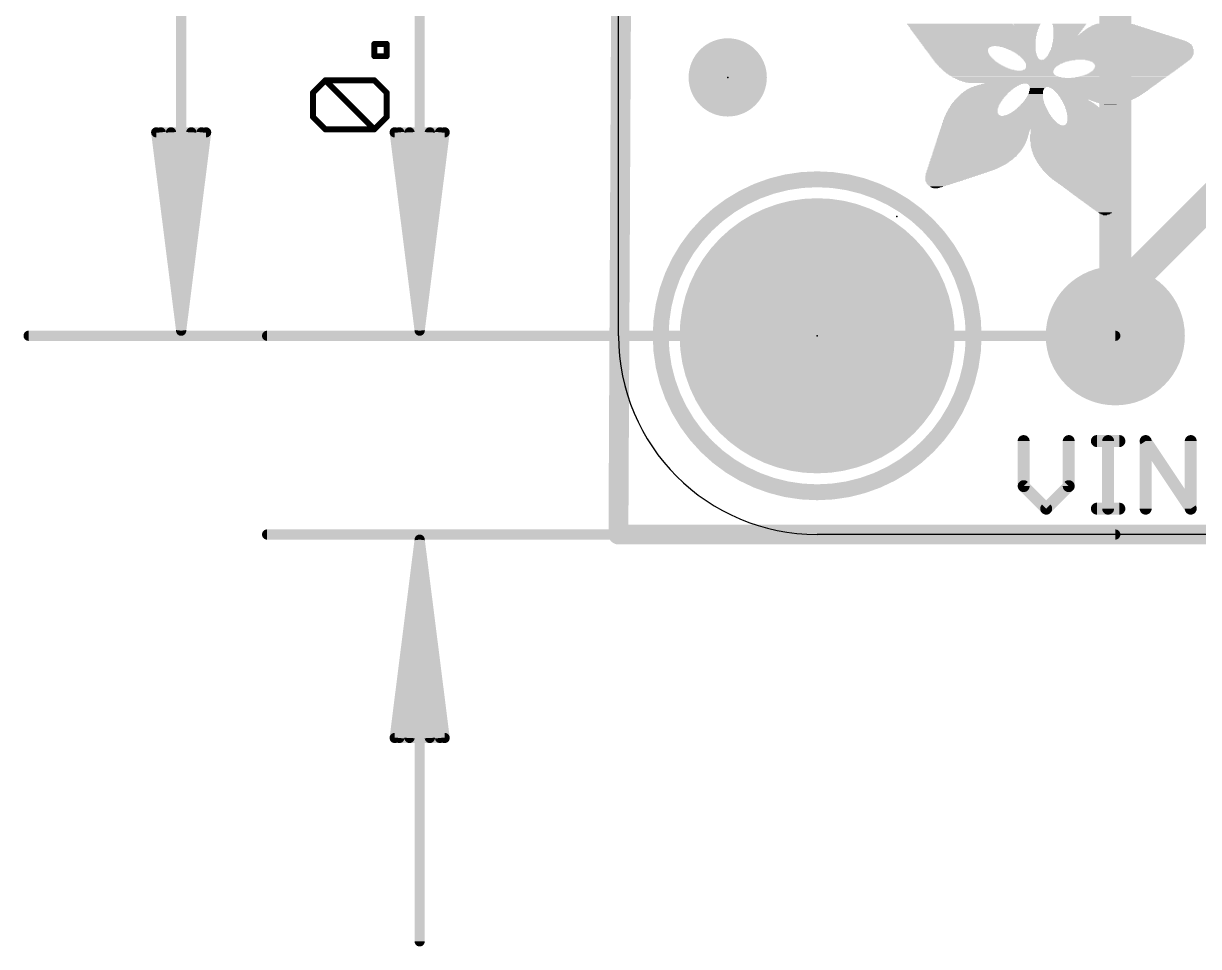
# Model space of a CAD drawing. Extents: x -11.3 to 33.8, y -5.3 to 37.8.
# Drawn here: x -7.6 to 7.41, y -5.27 to 6.53 of the extents above; entities that cross this region are included whole.
import ezdxf

# ---------------------------------------------------------------- set-up
doc = ezdxf.new("R2010")
doc.units = 0
for name, color, linetype in [('1', 12, 'CONTINUOUS'), ('16', 132, 'CONTINUOUS'), ('17', 110, 'CONTINUOUS'), ('20', 53, 'CONTINUOUS'), ('21', 40, 'CONTINUOUS'), ('23', 53, 'CONTINUOUS')]:
    doc.layers.add(name, color=color, linetype=linetype)

# ---------------------------------------------------------------- blocks, each defined once
blk = doc.blocks.new('PIE')
at = {"const_width": 0.5}
blk.add_lwpolyline([(0, -0.25, 1), (0, 0.25, 1), (0, -0.25)], format="xyb", dxfattribs=at)
blk = doc.blocks.new('ROUNDP')
at = {"const_width": 0.5}
blk.add_lwpolyline([(0, -0.25, 1), (0, 0.25, 1), (0, -0.25)], format="xyb", dxfattribs=at)
blk = doc.blocks.new('RECT')
blk.add_solid([(-0.5, -0.5), (0.5, -0.5), (-0.5, 0.5), (0.5, 0.5)])

msp = doc.modelspace()

# ---------------------------------------------------------------- linework, layer by layer
at = {"layer": '1', "const_width": 0.254}
for points in [[(0, 0), (0.127, 25.781)], [(25.4, 0), (0, 0)]]:
    msp.add_lwpolyline(points, dxfattribs=at)
at = {"layer": '1', "const_width": 0.127}
for points in [[(0, 0.0635, 1), (0, -0.0635)], [(-0.0635, 0.0003, 1), (0.0635, -0.0003)]]:
    msp.add_lwpolyline(points, format="xyb", dxfattribs=at)
at = {"layer": '16'}
for points, const_width in [([(0, 0), (0.127, 25.781)], 0.254), ([(6.35, 8.763), (6.35, 2.54)], 0.4064), ([(7.874, 4.572), (6.35, 3.048)], 0.4064), ([(6.35, 3.048), (6.35, 2.54)], 0.4064), ([(25.4, 0), (0, 0)], 0.254)]:
    msp.add_lwpolyline(points, dxfattribs=dict(at, const_width=const_width))
for points, const_width in [([(6.4516, 3.048, 1), (6.2484, 3.048)], 0.2032), ([(6.2782, 3.1198, 1), (6.4218, 2.9762)], 0.2032), ([(6.2484, 2.54, 1), (6.4516, 2.54)], 0.2032), ([(6.2484, 2.54, 1), (6.4516, 2.54)], 0.2032), ([(0, 0.0635, 1), (0, -0.0635)], 0.127), ([(-0.0635, 0.0003, 1), (0.0635, -0.0003)], 0.127)]:
    msp.add_lwpolyline(points, format="xyb", dxfattribs=dict(at, const_width=const_width))
at = {"layer": '20'}
for p, q in [((0, 2.54), (0, 22.86)), ((22.86, 0), (2.54, 0))]:
    msp.add_line(p, q, dxfattribs=at)
for points, const_width in [([(-5.588, 2.605), (-5.588, 22.795)], 0.13), ([(-2.54, 2.605), (-2.54, 7.9784)], 0.13), ([(-3.1189, 6.1136), (-3.1189, 6.2704)], 0.0762), ([(-3.1189, 6.2704), (-2.9621, 6.2704)], 0.0762), ([(-2.9621, 6.2704), (-2.9621, 6.1136)], 0.0762), ([(-2.9621, 6.1136), (-3.1189, 6.1136)], 0.0762), ([(-3.9027, 5.6484), (-3.7459, 5.8052)], 0.0762), ([(-3.7459, 5.8052), (-3.1189, 5.8052)], 0.0762), ([(-3.1189, 5.1781), (-3.7459, 5.8052)], 0.0762), ([(-3.1189, 5.8052), (-2.9621, 5.6484)], 0.0762), ([(-3.9027, 5.3349), (-3.9027, 5.6484)], 0.0762), ([(-2.9621, 5.6484), (-2.9621, 5.3349)], 0.0762), ([(-3.7459, 5.1781), (-3.9027, 5.3349)], 0.0762), ([(-2.9621, 5.3349), (-3.1189, 5.1781)], 0.0762), ([(-5.588, 2.605), (-5.9072, 5.14)], 0.13), ([(-5.9072, 5.14), (-5.2688, 5.14)], 0.13), ([(-5.588, 2.605), (-5.848, 5.14)], 0.13), ([(-5.588, 2.605), (-5.718, 5.14)], 0.13), ([(-5.2688, 5.14), (-5.588, 2.605)], 0.13), ([(-5.458, 5.14), (-5.588, 2.605)], 0.13), ([(-5.328, 5.14), (-5.588, 2.605)], 0.13), ([(-3.1189, 5.1781), (-3.7459, 5.1781)], 0.0762), ([(-2.54, 2.605), (-2.8592, 5.14)], 0.13), ([(-2.8592, 5.14), (-2.2208, 5.14)], 0.13), ([(-2.54, 2.605), (-2.8, 5.14)], 0.13), ([(-2.54, 2.605), (-2.67, 5.14)], 0.13), ([(-2.2208, 5.14), (-2.54, 2.605)], 0.13), ([(-2.41, 5.14), (-2.54, 2.605)], 0.13), ([(-2.28, 5.14), (-2.54, 2.605)], 0.13), ([(6.35, 2.54), (-7.538, 2.54)], 0.13), ([(6.35, 2.54), (-4.49, 2.54)], 0.13), ([(6.35, 0), (-4.49, 0)], 0.13), ([(-2.54, -0.065), (-2.8592, -2.6)], 0.13), ([(-2.54, -0.065), (-2.8, -2.6)], 0.13), ([(-2.54, -0.065), (-2.67, -2.6)], 0.13), ([(-2.54, -0.065), (-2.54, -5.2)], 0.13), ([(-2.2208, -2.6), (-2.54, -0.065)], 0.13), ([(-2.41, -2.6), (-2.54, -0.065)], 0.13), ([(-2.28, -2.6), (-2.54, -0.065)], 0.13), ([(-2.8592, -2.6), (-2.2208, -2.6)], 0.13)]:
    msp.add_lwpolyline(points, dxfattribs=dict(at, const_width=const_width))
for points, const_width in [([(-3.0998, 6.2704, 1), (-3.1379, 6.2704)], 0.0381), ([(-3.1189, 6.2894, 1), (-3.1189, 6.2513)], 0.0381), ([(-2.943, 6.2704, 1), (-2.9811, 6.2704)], 0.0381), ([(-2.9621, 6.2513, 1), (-2.9621, 6.2894)], 0.0381), ([(-3.1189, 6.1327, 1), (-3.1189, 6.0946)], 0.0381), ([(-3.1379, 6.1136, 1), (-3.0998, 6.1136)], 0.0381), ([(-2.9811, 6.1136, 1), (-2.943, 6.1136)], 0.0381), ([(-2.9621, 6.0946, 1), (-2.9621, 6.1327)], 0.0381), ([(-3.7459, 5.8242, 1), (-3.7459, 5.7861)], 0.0381), ([(-3.7325, 5.8186, 1), (-3.7594, 5.7917)], 0.0381), ([(-3.7325, 5.7917, 1), (-3.7594, 5.8186)], 0.0381), ([(-3.1054, 5.8186, 1), (-3.1323, 5.7917)], 0.0381), ([(-3.1189, 5.7861, 1), (-3.1189, 5.8242)], 0.0381), ([(-3.8837, 5.6484, 1), (-3.9218, 5.6484)], 0.0381), ([(-3.9162, 5.6619, 1), (-3.8892, 5.6349)], 0.0381), ([(-2.943, 5.6484, 1), (-2.9811, 5.6484)], 0.0381), ([(-2.9756, 5.6349, 1), (-2.9486, 5.6619)], 0.0381), ([(-3.9218, 5.3349, 1), (-3.8837, 5.3349)], 0.0381), ([(-3.8892, 5.3483, 1), (-3.9162, 5.3214)], 0.0381), ([(-2.9811, 5.3349, 1), (-2.943, 5.3349)], 0.0381), ([(-2.9486, 5.3214, 1), (-2.9756, 5.3483)], 0.0381), ([(-5.875, 5.1441, 1), (-5.9395, 5.1359)], 0.065), ([(-5.9072, 5.1725, 1), (-5.9072, 5.1075)], 0.065), ([(-5.8157, 5.1433, 1), (-5.8803, 5.1367)], 0.065), ([(-5.6855, 5.1417, 1), (-5.7505, 5.1383)], 0.065), ([(-5.4255, 5.1383, 1), (-5.4905, 5.1417)], 0.065), ([(-5.2957, 5.1367, 1), (-5.3603, 5.1433)], 0.065), ([(-5.2365, 5.1359, 1), (-5.301, 5.1441)], 0.065), ([(-5.2688, 5.1075, 1), (-5.2688, 5.1725)], 0.065), ([(-3.7459, 5.1972, 1), (-3.7459, 5.1591)], 0.0381), ([(-3.7594, 5.1646, 1), (-3.7325, 5.1916)], 0.0381), ([(-3.1323, 5.1916, 1), (-3.1054, 5.1646)], 0.0381), ([(-3.1323, 5.1646, 1), (-3.1054, 5.1916)], 0.0381), ([(-3.1189, 5.1591, 1), (-3.1189, 5.1972)], 0.0381), ([(-2.827, 5.1441, 1), (-2.8915, 5.1359)], 0.065), ([(-2.8592, 5.1725, 1), (-2.8592, 5.1075)], 0.065), ([(-2.7677, 5.1433, 1), (-2.8323, 5.1367)], 0.065), ([(-2.6375, 5.1417, 1), (-2.7025, 5.1383)], 0.065), ([(-2.3775, 5.1383, 1), (-2.4425, 5.1417)], 0.065), ([(-2.2477, 5.1367, 1), (-2.3123, 5.1433)], 0.065), ([(-2.1885, 5.1359, 1), (-2.253, 5.1441)], 0.065), ([(-2.2208, 5.1075, 1), (-2.2208, 5.1725)], 0.065), ([(-7.538, 2.5725, 1), (-7.538, 2.5075)], 0.065), ([(-5.6202, 2.6091, 1), (-5.5558, 2.6009)], 0.065), ([(-5.6203, 2.6083, 1), (-5.5557, 2.6017)], 0.065), ([(-5.6205, 2.6033, 1), (-5.5555, 2.6067)], 0.065), ([(-5.6205, 2.6067, 1), (-5.5555, 2.6033)], 0.065), ([(-5.6205, 2.605, 1), (-5.5555, 2.605)], 0.065), ([(-5.6203, 2.6017, 1), (-5.5557, 2.6083)], 0.065), ([(-5.6202, 2.6009, 1), (-5.5558, 2.6091)], 0.065), ([(-4.49, 2.5725, 1), (-4.49, 2.5075)], 0.065), ([(-2.5722, 2.6091, 1), (-2.5078, 2.6009)], 0.065), ([(-2.5723, 2.6083, 1), (-2.5077, 2.6017)], 0.065), ([(-2.5725, 2.6033, 1), (-2.5075, 2.6067)], 0.065), ([(-2.5725, 2.6067, 1), (-2.5075, 2.6033)], 0.065), ([(-2.5725, 2.605, 1), (-2.5075, 2.605)], 0.065), ([(-2.5723, 2.6017, 1), (-2.5077, 2.6083)], 0.065), ([(-2.5722, 2.6009, 1), (-2.5078, 2.6091)], 0.065), ([(6.35, 2.5075, 1), (6.35, 2.5725)], 0.065), ([(6.35, 2.5075, 1), (6.35, 2.5725)], 0.065), ([(-4.49, 0.0325, 1), (-4.49, -0.0325)], 0.065), ([(-2.5075, -0.0667, 1), (-2.5725, -0.0633)], 0.065), ([(-2.5075, -0.0633, 1), (-2.5725, -0.0667)], 0.065), ([(6.35, -0.0325, 1), (6.35, 0.0325)], 0.065), ([(-2.5075, -0.065, 1), (-2.5725, -0.065)], 0.065), ([(-2.5078, -0.0609, 1), (-2.5722, -0.0691)], 0.065), ([(-2.5077, -0.0617, 1), (-2.5723, -0.0683)], 0.065), ([(-2.5077, -0.0683, 1), (-2.5723, -0.0617)], 0.065), ([(-2.5078, -0.0691, 1), (-2.5722, -0.0609)], 0.065), ([(-2.8592, -2.5675, 1), (-2.8592, -2.6325)], 0.065), ([(-2.2208, -2.6325, 1), (-2.2208, -2.5675)], 0.065), ([(-2.8915, -2.5959, 1), (-2.827, -2.6041)], 0.065), ([(-2.8323, -2.5967, 1), (-2.7677, -2.6033)], 0.065), ([(-2.7025, -2.5983, 1), (-2.6375, -2.6017)], 0.065), ([(-2.4425, -2.6017, 1), (-2.3775, -2.5983)], 0.065), ([(-2.3123, -2.6033, 1), (-2.2477, -2.5967)], 0.065), ([(-2.253, -2.6041, 1), (-2.1885, -2.5959)], 0.065), ([(-2.5725, -5.2, 1), (-2.5075, -5.2)], 0.065)]:
    msp.add_lwpolyline(points, format="xyb", dxfattribs=dict(at, const_width=const_width))
msp.add_arc((2.54, 2.54), 2.54, 180, 270, dxfattribs=at)
at = {"layer": '21'}
for points, const_width in [([(2.54, 0.54, 1), (2.54, 4.54, 1), (2.54, 0.54)], 0.2032), ([(5.2169, 1.1945, 1), (5.1407, 1.1945)], 0.0762), ([(5.7932, 1.1945, 1), (5.717, 1.1945)], 0.0762), ([(6.1144, 1.2326, 1), (6.1144, 1.1564)], 0.0762), ([(6.2965, 1.1945, 1), (6.2203, 1.1945)], 0.0762), ([(6.4025, 1.1564, 1), (6.4025, 1.2326)], 0.0762), ([(6.7697, 1.2157, 1), (6.7063, 1.1734)], 0.0762), ([(6.7761, 1.1945, 1), (6.6999, 1.1945)], 0.0762), ([(7.3524, 1.1945, 1), (7.2762, 1.1945)], 0.0762), ([(5.2058, 0.6453, 1), (5.1519, 0.5914)], 0.0762), ([(5.1407, 0.6183, 1), (5.2169, 0.6183)], 0.0762), ([(5.717, 0.6183, 1), (5.7932, 0.6183)], 0.0762), ([(5.782, 0.5914, 1), (5.7281, 0.6453)], 0.0762), ([(5.44, 0.3571, 1), (5.4939, 0.3033)], 0.0762), ([(5.44, 0.3033, 1), (5.4939, 0.3571)], 0.0762), ([(6.1144, 0.3683, 1), (6.1144, 0.2921)], 0.0762), ([(6.2203, 0.3302, 1), (6.2965, 0.3302)], 0.0762), ([(6.4025, 0.2921, 1), (6.4025, 0.3683)], 0.0762), ([(6.6999, 0.3302, 1), (6.7761, 0.3302)], 0.0762), ([(7.2762, 0.3302, 1), (7.3524, 0.3302)], 0.0762), ([(7.2826, 0.3091, 1), (7.346, 0.3513)], 0.0762)]:
    msp.add_lwpolyline(points, format="xyb", dxfattribs=dict(at, const_width=const_width))
at = {"layer": '21', "const_width": 0.1524}
for points in [[(5.1788, 1.1945), (5.1788, 0.6183)], [(5.7551, 0.6183), (5.7551, 1.1945)], [(6.1144, 1.1945), (6.4025, 1.1945)], [(6.2584, 0.3302), (6.2584, 1.1945)], [(6.738, 0.3302), (6.738, 1.1945)], [(6.738, 1.1945), (7.3143, 0.3302)], [(7.3143, 0.3302), (7.3143, 1.1945)], [(5.1788, 0.6183), (5.467, 0.3302)], [(5.467, 0.3302), (5.7551, 0.6183)], [(6.1144, 0.3302), (6.4025, 0.3302)]]:
    msp.add_lwpolyline(points, dxfattribs=at)
at = {"layer": '23'}
for p in [(1.397, 5.842), (3.556, 4.064), (2.54, 2.54)]:
    msp.add_point(p, dxfattribs=at)

# ---------------------------------------------------------------- block references
at = {"layer": '1'}
msp.add_blockref('PIE', (1.397, 5.842), dxfattribs=at)
at = {"layer": '17', "xscale": 3.516, "yscale": 3.516}
msp.add_blockref('ROUNDP', (2.54, 2.54), dxfattribs=at)
msp.add_blockref('ROUNDP', (2.54, 2.54), dxfattribs=at)
at = {"layer": '17', "xscale": 1.778, "yscale": 1.778, "rotation": 90}
msp.add_blockref('ROUNDP', (6.35, 2.54), dxfattribs=at)
msp.add_blockref('ROUNDP', (6.35, 2.54), dxfattribs=at)
at = {"layer": '21'}
for p, xscale, yscale in [((4.3624, 6.5278), 1.3525, 0.0064), ((4.3624, 6.5215), 1.3525, 0.0063), ((4.3688, 6.5151), 1.3526, 0.0064), ((4.3752, 6.5088), 1.3525, 0.0063), ((4.5434, 6.5024), 1.6764, 0.0064), ((4.5434, 6.4961), 1.6764, 0.0063), ((4.5434, 6.4897), 1.6637, 0.0064), ((4.5466, 6.4834), 1.6574, 0.0063), ((4.5466, 6.477), 1.6446, 0.0064), ((4.5466, 6.4707), 1.6446, 0.0063), ((4.5498, 6.4643), 1.6383, 0.0064), ((4.5498, 6.458), 1.6256, 0.0063), ((5.2197, 6.5278), 0.3492, 0.0064), ((5.2229, 6.5215), 0.3429, 0.0063), ((5.2197, 6.5151), 0.3366, 0.0064), ((5.2229, 6.5088), 0.3302, 0.0063), ((5.7626, 6.5278), 0.4318, 0.0064), ((5.7626, 6.5215), 0.4318, 0.0063), ((5.7595, 6.5151), 0.4255, 0.0064), ((5.7563, 6.4961), 0.4064, 0.0063), ((5.7531, 6.4897), 0.4, 0.0064), ((5.7531, 6.4834), 0.4, 0.0063), ((5.7595, 6.5088), 0.4127, 0.0063), ((5.7595, 6.5024), 0.4127, 0.0064), ((5.7531, 6.477), 0.3874, 0.0064), ((5.7499, 6.4707), 0.381, 0.0063), ((5.7468, 6.4643), 0.3747, 0.0064), ((5.7468, 6.458), 0.3747, 0.0063), ((6.3786, 6.458), 0.8001, 0.0063), ((6.3723, 6.4643), 0.7747, 0.0064), ((6.3659, 6.4707), 0.7366, 0.0063), ((6.3627, 6.477), 0.7176, 0.0064), ((6.3563, 6.4834), 0.6795, 0.0063), ((6.3532, 6.4897), 0.6477, 0.0064), ((6.35, 6.4961), 0.616, 0.0063), ((6.3437, 6.5024), 0.5905, 0.0064), ((6.3405, 6.5088), 0.5461, 0.0063), ((6.3405, 6.5151), 0.5207, 0.0064), ((6.3373, 6.5215), 0.4762, 0.0063), ((6.3342, 6.5278), 0.4445, 0.0064), ((4.5498, 6.4516), 1.6256, 0.0064), ((4.5498, 6.4453), 1.6129, 0.0063), ((4.553, 6.4389), 1.6065, 0.0064), ((4.5561, 6.4325), 1.6002, 0.0063), ((4.5561, 6.4262), 1.6002, 0.0064), ((4.5562, 6.4199), 1.5875, 0.0063), ((4.5593, 6.4135), 1.5812, 0.0064), ((4.5625, 6.4072), 1.5748, 0.0063), ((4.5593, 6.4008), 1.5684, 0.0064), ((4.5625, 6.3944), 1.5621, 0.0063), ((4.5657, 6.3881), 1.5557, 0.0064), ((4.5688, 6.3818), 1.5494, 0.0063), ((4.5688, 6.3754), 1.5494, 0.0064), ((4.5689, 6.3691), 1.5367, 0.0063), ((4.572, 6.3627), 1.5304, 0.0064), ((4.5752, 6.3563), 1.524, 0.0063), ((4.5752, 6.35), 1.524, 0.0064), ((4.5784, 6.3437), 1.5177, 0.0063), ((4.5816, 6.3373), 1.5113, 0.0064), ((4.5815, 6.331), 1.4986, 0.0063), ((4.5815, 6.3246), 1.4986, 0.0064), ((4.5847, 6.3182), 1.4922, 0.0063), ((4.5879, 6.3119), 1.4859, 0.0064), ((4.5879, 6.3056), 1.4859, 0.0063), ((6.3849, 6.3182), 1.6637, 0.0063), ((6.3944, 6.3119), 1.6827, 0.0064), ((6.3627, 6.331), 1.6192, 0.0063), ((6.3754, 6.3246), 1.6446, 0.0064), ((6.4008, 6.3056), 1.6954, 0.0063), ((5.7435, 6.4516), 0.3683, 0.0064), ((5.7404, 6.4453), 0.362, 0.0063), ((5.7372, 6.4389), 0.3556, 0.0064), ((5.7372, 6.4325), 0.3556, 0.0063), ((5.734, 6.4262), 0.3493, 0.0064), ((5.7277, 6.4135), 0.3366, 0.0064), ((5.7245, 6.4072), 0.3302, 0.0063), ((5.7245, 6.4008), 0.3302, 0.0064), ((5.715, 6.3818), 0.3112, 0.0063), ((6.2992, 6.3754), 1.4796, 0.0064), ((6.3182, 6.3627), 1.5177, 0.0064), ((6.3277, 6.3563), 1.5367, 0.0063), ((6.3373, 6.35), 1.5558, 0.0064), ((6.3468, 6.3437), 1.5748, 0.0063), ((6.3595, 6.3373), 1.6002, 0.0064), ((5.7309, 6.4199), 0.3429, 0.0063), ((5.7214, 6.3944), 0.3239, 0.0063), ((5.7182, 6.3881), 0.3175, 0.0064), ((6.3056, 6.3691), 1.4923, 0.0063), ((6.4484, 6.3818), 1.143, 0.0063), ((6.4421, 6.3881), 1.1049, 0.0064), ((6.4389, 6.3944), 1.0858, 0.0063), ((6.4294, 6.4008), 1.0541, 0.0064), ((6.423, 6.4072), 1.0287, 0.0063), ((6.4199, 6.4135), 0.9969, 0.0064), ((6.4135, 6.4199), 0.9716, 0.0063), ((6.404, 6.4262), 0.9398, 0.0064), ((6.4008, 6.4325), 0.9208, 0.0063), ((6.3944, 6.4389), 0.8827, 0.0064), ((6.3881, 6.4453), 0.8572, 0.0063), ((6.3818, 6.4516), 0.8319, 0.0064), ((4.5911, 6.2992), 1.4795, 0.0064), ((4.5942, 6.2929), 1.4732, 0.0063), ((4.5974, 6.2865), 1.4668, 0.0064), ((4.5974, 6.2801), 1.4668, 0.0063), ((4.6006, 6.2738), 1.4605, 0.0064), ((4.6037, 6.2675), 1.4541, 0.0063), ((4.6069, 6.2611), 1.4478, 0.0064), ((4.6069, 6.2548), 1.4478, 0.0063), ((4.6101, 6.2484), 1.4414, 0.0064), ((4.3466, 6.242), 0.9017, 0.0063), ((4.3339, 6.2357), 0.8636, 0.0064), ((4.3243, 6.2294), 0.8445, 0.0063), ((4.3243, 6.223), 0.8319, 0.0064), ((4.3243, 6.2167), 0.8191, 0.0063), ((4.3212, 6.2103), 0.8128, 0.0064), ((4.3243, 6.2039), 0.8065, 0.0063), ((4.3243, 6.1976), 0.7937, 0.0064), ((4.3275, 6.1913), 0.7874, 0.0063), ((4.3275, 6.1849), 0.7874, 0.0064), ((4.3307, 6.1786), 0.781, 0.0063), ((4.3338, 6.1722), 0.7747, 0.0064), ((4.3403, 6.1659), 0.7747, 0.0063), ((4.3403, 6.1595), 0.7747, 0.0064), ((5.08, 6.242), 0.5016, 0.0063), ((5.1022, 6.2357), 0.4572, 0.0064), ((5.1181, 6.2294), 0.4254, 0.0063), ((5.1276, 6.223), 0.4064, 0.0064), ((5.1372, 6.2167), 0.3873, 0.0063), ((5.1435, 6.2103), 0.3746, 0.0064), ((5.153, 6.2039), 0.3556, 0.0063), ((5.1593, 6.1976), 0.3429, 0.0064), ((5.1689, 6.1913), 0.3238, 0.0063), ((5.1721, 6.1849), 0.3175, 0.0064), ((5.1784, 6.1786), 0.3048, 0.0063), ((5.1879, 6.1722), 0.2985, 0.0064), ((5.1943, 6.1659), 0.2858, 0.0063), ((5.2007, 6.1595), 0.2731, 0.0064), ((6.4294, 6.1659), 1.8415, 0.0063), ((6.4294, 6.1595), 1.8415, 0.0064), ((6.4325, 6.1786), 1.8351, 0.0063), ((6.4325, 6.1722), 1.8351, 0.0064), ((6.4357, 6.1913), 1.8288, 0.0063), ((6.4357, 6.1849), 1.8288, 0.0064), ((6.4389, 6.2039), 1.8224, 0.0063), ((6.4389, 6.1976), 1.8224, 0.0064), ((6.4358, 6.2167), 1.8161, 0.0063), ((6.4358, 6.2103), 1.8161, 0.0064), ((6.4357, 6.2294), 1.8034, 0.0063), ((6.4389, 6.223), 1.8098, 0.0064), ((6.4325, 6.2611), 1.7843, 0.0064), ((6.4325, 6.2548), 1.7843, 0.0063), ((6.4389, 6.242), 1.797, 0.0063), ((6.4389, 6.2357), 1.797, 0.0064), ((6.4358, 6.2484), 1.7907, 0.0064), ((6.4325, 6.2675), 1.7717, 0.0063), ((6.4167, 6.2865), 1.7399, 0.0064), ((6.423, 6.2801), 1.7526, 0.0063), ((6.4262, 6.2738), 1.759, 0.0064), ((6.4167, 6.2929), 1.7272, 0.0063), ((6.4104, 6.2992), 1.7145, 0.0064), ((4.3434, 6.1532), 0.7684, 0.0063), ((4.3498, 6.1468), 0.7683, 0.0064), ((4.3529, 6.1405), 0.762, 0.0063), ((4.3561, 6.1341), 0.7684, 0.0064), ((4.3624, 6.1278), 0.7683, 0.0063), ((4.3656, 6.1214), 0.762, 0.0064), ((4.3688, 6.1151), 0.7684, 0.0063), ((4.3752, 6.1087), 0.7683, 0.0064), ((4.3815, 6.1024), 0.7684, 0.0063), ((4.3847, 6.096), 0.762, 0.0064), ((4.391, 6.0897), 0.7747, 0.0063), ((4.3942, 6.0833), 0.7684, 0.0064), ((4.4038, 6.077), 0.7747, 0.0063), ((4.4133, 6.0643), 0.7811, 0.0063), ((4.4101, 6.0706), 0.7747, 0.0064), ((4.4196, 6.0579), 0.781, 0.0064), ((4.426, 6.0516), 0.7811, 0.0063), ((4.4323, 6.0452), 0.781, 0.0064), ((4.4386, 6.0389), 0.7937, 0.0063), ((4.445, 6.0325), 0.7938, 0.0064), ((4.4546, 6.0262), 0.8001, 0.0063), ((4.4609, 6.0198), 0.8001, 0.0064), ((4.4704, 6.0135), 0.8064, 0.0063), ((4.4799, 6.0071), 0.8128, 0.0064), ((5.2039, 6.1532), 0.2667, 0.0063), ((5.2134, 6.1468), 0.2603, 0.0064), ((5.2165, 6.1405), 0.254, 0.0063), ((5.2229, 6.1341), 0.2413, 0.0064), ((5.226, 6.1278), 0.2349, 0.0063), ((5.2324, 6.1214), 0.235, 0.0064), ((5.2388, 6.1151), 0.2223, 0.0063), ((5.2451, 6.1087), 0.2222, 0.0064), ((5.2483, 6.1024), 0.2159, 0.0063), ((5.2546, 6.096), 0.2159, 0.0064), ((5.2578, 6.0897), 0.2096, 0.0063), ((5.2641, 6.0833), 0.2095, 0.0064), ((5.2705, 6.077), 0.2096, 0.0063), ((5.2801, 6.0706), 0.2159, 0.0064), ((5.2927, 6.0643), 0.2286, 0.0063), ((5.4864, 6.0579), 0.616, 0.0064), ((5.4737, 6.0516), 0.5778, 0.0063), ((5.4642, 6.0452), 0.5461, 0.0064), ((5.4546, 6.0389), 0.5143, 0.0063), ((5.4483, 6.0325), 0.5016, 0.0064), ((5.4356, 6.0198), 0.4636, 0.0064), ((5.442, 6.0262), 0.4763, 0.0063), ((5.4293, 6.0135), 0.4381, 0.0063), ((5.4261, 6.0071), 0.4318, 0.0064), ((5.6261, 6.0643), 0.4254, 0.0063), ((6.3723, 6.0706), 1.8669, 0.0064), ((6.3786, 6.077), 1.8669, 0.0063), ((6.3881, 6.0833), 1.8606, 0.0064), ((6.3913, 6.0897), 1.8669, 0.0063), ((6.4008, 6.1024), 1.8606, 0.0063), ((6.4008, 6.096), 1.8606, 0.0064), ((6.4072, 6.1087), 1.8605, 0.0064), ((6.4103, 6.1151), 1.8542, 0.0063), ((6.4167, 6.1278), 1.8542, 0.0063), ((6.4167, 6.1214), 1.8542, 0.0064), ((6.423, 6.1405), 1.8542, 0.0063), ((6.423, 6.1341), 1.8542, 0.0064), ((6.4262, 6.1532), 1.8478, 0.0063), ((6.4262, 6.1468), 1.8478, 0.0064), ((6.6326, 6.0643), 1.3335, 0.0063), ((6.6453, 6.0579), 1.2954, 0.0064), ((6.6517, 6.0516), 1.2573, 0.0063), ((6.6548, 6.0452), 1.2382, 0.0064), ((6.6612, 6.0389), 1.2129, 0.0063), ((6.658, 6.0325), 1.1938, 0.0064), ((6.658, 6.0262), 1.1811, 0.0063), ((6.658, 6.0198), 1.1684, 0.0064), ((6.6548, 6.0135), 1.1494, 0.0063), ((6.6548, 6.0071), 1.1366, 0.0064), ((4.4863, 6.0008), 0.8128, 0.0063), ((4.4958, 5.9944), 0.8192, 0.0064), ((4.5053, 5.9881), 0.8255, 0.0063), ((4.5212, 5.9754), 0.8446, 0.0063), ((4.5149, 5.9817), 0.8319, 0.0064), ((4.5339, 5.969), 0.8446, 0.0064), ((4.5466, 5.9627), 0.8572, 0.0063), ((4.5561, 5.9563), 0.8636, 0.0064), ((4.5689, 5.95), 0.8763, 0.0063), ((4.5815, 5.9436), 0.889, 0.0064), ((4.6006, 5.9373), 0.9144, 0.0063), ((4.6196, 5.9309), 0.9398, 0.0064), ((4.8578, 5.9245), 1.4033, 0.0063), ((4.8609, 5.9182), 1.397, 0.0064), ((4.8673, 5.9119), 1.3843, 0.0063), ((4.8704, 5.9055), 1.3779, 0.0064), ((4.8736, 5.8992), 1.3716, 0.0063), ((4.88, 5.8928), 1.3716, 0.0064), ((4.8864, 5.8864), 1.3589, 0.0063), ((4.8927, 5.8801), 1.3589, 0.0064), ((4.9022, 5.8738), 1.3526, 0.0063), ((4.9118, 5.8674), 1.3589, 0.0064), ((4.9213, 5.8611), 1.3525, 0.0063), ((4.934, 5.8547), 1.3653, 0.0064), ((5.3562, 5.9309), 0.4064, 0.0064), ((5.3689, 5.9373), 0.3937, 0.0063), ((5.3784, 5.9436), 0.3747, 0.0064), ((5.3848, 5.95), 0.3746, 0.0063), ((5.3912, 5.9627), 0.3747, 0.0063), ((5.388, 5.9563), 0.3683, 0.0064), ((5.4134, 5.9944), 0.4064, 0.0064), ((5.4102, 5.9881), 0.4, 0.0063), ((5.4007, 5.9754), 0.381, 0.0063), ((5.3975, 5.969), 0.3746, 0.0064), ((5.4198, 6.0008), 0.4191, 0.0063), ((5.4039, 5.9817), 0.3873, 0.0064), ((6.4548, 5.8547), 1.1176, 0.0064), ((6.4707, 5.8611), 1.0985, 0.0063), ((6.4834, 5.8674), 1.0859, 0.0064), ((6.4992, 5.8738), 1.0795, 0.0063), ((6.5119, 5.8801), 1.0668, 0.0064), ((6.5215, 5.8864), 1.0605, 0.0063), ((6.5342, 5.8928), 1.0605, 0.0064), ((6.5437, 5.8992), 1.0541, 0.0063), ((6.5532, 5.9055), 1.0604, 0.0064), ((6.5628, 5.9119), 1.0541, 0.0063), ((6.5723, 5.9182), 1.0605, 0.0064), ((6.5818, 5.9245), 1.0541, 0.0063), ((6.5882, 5.9309), 1.0541, 0.0064), ((6.5977, 5.9373), 1.0605, 0.0063), ((6.604, 5.9436), 1.0604, 0.0064), ((6.6104, 5.95), 1.0731, 0.0063), ((6.6167, 5.9563), 1.0732, 0.0064), ((6.6517, 6.0008), 1.1303, 0.0063), ((6.6326, 5.9754), 1.0922, 0.0063), ((6.6294, 5.969), 1.0858, 0.0064), ((6.6231, 5.9627), 1.0731, 0.0063), ((6.6452, 5.9881), 1.1049, 0.0063), ((6.6389, 5.9817), 1.0922, 0.0064), ((6.6485, 5.9944), 1.1113, 0.0064), ((4.9466, 5.8483), 1.3653, 0.0063), ((4.9689, 5.842), 1.3843, 0.0064), ((4.9943, 5.8357), 1.4224, 0.0063), ((5.6388, 5.8293), 2.6734, 0.0064), ((5.6388, 5.823), 2.6606, 0.0063), ((5.642, 5.8166), 2.6289, 0.0064), ((5.6452, 5.8102), 2.6099, 0.0063), ((5.6452, 5.8039), 2.5845, 0.0064), ((5.6515, 5.7976), 2.559, 0.0063), ((5.6579, 5.7912), 2.5337, 0.0064), ((5.6611, 5.7849), 2.5019, 0.0063), ((5.6706, 5.7785), 2.4701, 0.0064), ((5.6865, 5.7721), 2.4257, 0.0063), ((4.7816, 5.7087), 0.5651, 0.0063), ((4.7911, 5.715), 0.5588, 0.0064), ((4.807, 5.7214), 0.5525, 0.0063), ((4.8197, 5.7277), 0.5525, 0.0064), ((4.8355, 5.734), 0.5334, 0.0063), ((4.8546, 5.7404), 0.5334, 0.0064), ((4.8673, 5.7468), 0.5207, 0.0063), ((4.8895, 5.7531), 0.5144, 0.0064), ((4.9118, 5.7595), 0.5207, 0.0063), ((5.7817, 5.7658), 2.2098, 0.0064), ((6.0516, 5.7595), 1.6573, 0.0063), ((6.0548, 5.7531), 1.6383, 0.0064), ((6.0516, 5.7468), 1.6193, 0.0063), ((6.0516, 5.7404), 1.6065, 0.0064), ((6.0452, 5.734), 1.5938, 0.0063), ((6.0452, 5.7277), 1.5812, 0.0064), ((6.0389, 5.7214), 1.5685, 0.0063), ((5.3594, 5.715), 0.2096, 0.0064), ((5.3531, 5.7087), 0.1969, 0.0063), ((6.1595, 5.715), 1.3144, 0.0064), ((6.1659, 5.7087), 1.2891, 0.0063), ((6.3881, 5.8357), 1.2002, 0.0063), ((6.4167, 5.842), 1.1557, 0.0064), ((6.4389, 5.8483), 1.124, 0.0063), ((4.6037, 5.5563), 0.6033, 0.0063), ((4.6101, 5.5626), 0.6032, 0.0064), ((4.6165, 5.569), 0.6033, 0.0063), ((4.6228, 5.5753), 0.6032, 0.0064), ((4.626, 5.5817), 0.5969, 0.0063), ((4.6324, 5.588), 0.5969, 0.0064), ((4.6387, 5.5944), 0.5969, 0.0063), ((4.6451, 5.6007), 0.5969, 0.0064), ((4.6513, 5.6071), 0.5969, 0.0063), ((4.6578, 5.6134), 0.5969, 0.0064), ((4.6641, 5.6198), 0.5969, 0.0063), ((4.6705, 5.6261), 0.5969, 0.0064), ((4.6768, 5.6325), 0.5969, 0.0063), ((4.6799, 5.6388), 0.5905, 0.0064), ((4.6927, 5.6452), 0.5905, 0.0063), ((4.6958, 5.6515), 0.5842, 0.0064), ((4.7054, 5.6579), 0.5905, 0.0063), ((4.7149, 5.6642), 0.5842, 0.0064), ((4.7212, 5.6706), 0.5842, 0.0063), ((4.7308, 5.6769), 0.5779, 0.0064), ((4.7371, 5.6833), 0.5778, 0.0063), ((4.7498, 5.6896), 0.5778, 0.0064), ((4.7594, 5.6959), 0.5715, 0.0063), ((4.7689, 5.7023), 0.5651, 0.0064), ((5.315, 5.5626), 0.2349, 0.0064), ((5.315, 5.5563), 0.2349, 0.0063), ((5.3181, 5.569), 0.2286, 0.0063), ((5.3182, 5.5817), 0.2159, 0.0063), ((5.3182, 5.5753), 0.2159, 0.0064), ((5.3213, 5.588), 0.2096, 0.0064), ((5.3245, 5.6007), 0.2032, 0.0064), ((5.3245, 5.5944), 0.2032, 0.0063), ((5.3277, 5.6134), 0.1969, 0.0064), ((5.3277, 5.6071), 0.1969, 0.0063), ((5.3308, 5.6261), 0.1905, 0.0064), ((5.3308, 5.6198), 0.1905, 0.0063), ((5.334, 5.6388), 0.1842, 0.0064), ((5.334, 5.6325), 0.1842, 0.0063), ((5.3372, 5.6642), 0.1778, 0.0064), ((5.3372, 5.6579), 0.1778, 0.0063), ((5.3372, 5.6515), 0.1778, 0.0064), ((5.3372, 5.6452), 0.1778, 0.0063), ((5.3467, 5.6959), 0.1842, 0.0063), ((5.3467, 5.6896), 0.1842, 0.0064), ((5.3435, 5.6833), 0.1778, 0.0063), ((5.3435, 5.6769), 0.1778, 0.0064), ((5.3403, 5.6706), 0.1715, 0.0063), ((5.3531, 5.7023), 0.1841, 0.0064), ((6.1659, 5.7023), 1.2637, 0.0064), ((6.1659, 5.6959), 1.2509, 0.0063), ((6.1691, 5.6896), 1.2319, 0.0064), ((6.1659, 5.6833), 1.2129, 0.0063), ((6.1659, 5.6769), 1.2001, 0.0064), ((6.1659, 5.6706), 1.1875, 0.0063), ((6.1627, 5.6642), 1.1684, 0.0064), ((6.1627, 5.6579), 1.1557, 0.0063), ((6.1595, 5.6515), 1.1366, 0.0064), ((6.1595, 5.6452), 1.124, 0.0063), ((6.1564, 5.6388), 1.1049, 0.0064), ((6.1563, 5.6325), 1.0922, 0.0063), ((6.1532, 5.6261), 1.0731, 0.0064), ((6.15, 5.6198), 1.0668, 0.0063), ((6.1468, 5.6134), 1.0478, 0.0064), ((6.1468, 5.6071), 1.035, 0.0063), ((6.1436, 5.6007), 1.016, 0.0064), ((6.1372, 5.5944), 1.0033, 0.0063), ((6.1341, 5.588), 0.9842, 0.0064), ((6.1309, 5.5817), 0.9652, 0.0063), ((6.1278, 5.5753), 0.9589, 0.0064), ((6.1214, 5.569), 0.9334, 0.0063), ((6.1151, 5.5626), 0.9207, 0.0064), ((5.8325, 5.5563), 0.3429, 0.0063), ((6.2929, 5.5563), 0.5397, 0.0063), ((4.5244, 5.4039), 0.6477, 0.0063), ((4.5276, 5.4165), 0.6413, 0.0063), ((4.5276, 5.4102), 0.6413, 0.0064), ((4.5307, 5.4293), 0.635, 0.0063), ((4.5307, 5.4229), 0.635, 0.0064), ((4.5339, 5.442), 0.6286, 0.0063), ((4.5339, 5.4356), 0.6286, 0.0064), ((4.5403, 5.4483), 0.6287, 0.0064), ((4.5434, 5.461), 0.6223, 0.0064), ((4.5434, 5.4546), 0.6223, 0.0063), ((4.5498, 5.4737), 0.6223, 0.0064), ((4.5498, 5.4674), 0.6223, 0.0063), ((4.553, 5.4801), 0.6159, 0.0063), ((4.5593, 5.4928), 0.616, 0.0063), ((4.5593, 5.4864), 0.616, 0.0064), ((4.5657, 5.4991), 0.6159, 0.0064), ((4.572, 5.5118), 0.616, 0.0064), ((4.5688, 5.5055), 0.6096, 0.0063), ((4.5784, 5.5182), 0.6159, 0.0063), ((4.5815, 5.5245), 0.6096, 0.0064), ((4.5879, 5.5309), 0.6096, 0.0063), ((4.5942, 5.5436), 0.6096, 0.0063), ((4.5911, 5.5372), 0.6033, 0.0064), ((4.6006, 5.5499), 0.6096, 0.0064), ((5.2673, 5.4039), 0.4572, 0.0063), ((5.2674, 5.4102), 0.4445, 0.0064), ((5.2737, 5.4165), 0.4318, 0.0063), ((5.2736, 5.4229), 0.4191, 0.0064), ((5.2769, 5.4293), 0.4127, 0.0063), ((5.2801, 5.4356), 0.3937, 0.0064), ((5.2832, 5.442), 0.3874, 0.0063), ((5.2832, 5.4483), 0.3746, 0.0064), ((5.2864, 5.4546), 0.3683, 0.0063), ((5.2864, 5.461), 0.3556, 0.0064), ((5.2896, 5.4674), 0.3493, 0.0063), ((5.2927, 5.4801), 0.3302, 0.0063), ((5.2927, 5.4737), 0.3302, 0.0064), ((5.2959, 5.4928), 0.3112, 0.0063), ((5.2959, 5.4864), 0.3112, 0.0064), ((5.2991, 5.4991), 0.3048, 0.0064), ((5.2991, 5.5055), 0.2921, 0.0063), ((5.3022, 5.5118), 0.2857, 0.0064), ((5.3054, 5.5182), 0.2794, 0.0063), ((5.3055, 5.5245), 0.2667, 0.0064), ((5.3086, 5.5372), 0.2604, 0.0064), ((5.3086, 5.5309), 0.2604, 0.0063), ((5.3118, 5.5436), 0.254, 0.0063), ((5.3117, 5.5499), 0.2413, 0.0064), ((5.8388, 5.5499), 0.3429, 0.0064), ((5.8452, 5.5436), 0.3556, 0.0063), ((5.8547, 5.5372), 0.362, 0.0064), ((5.8579, 5.5309), 0.3683, 0.0063), ((5.8674, 5.5245), 0.3746, 0.0064), ((5.8706, 5.5182), 0.381, 0.0063), ((5.8801, 5.5118), 0.3874, 0.0064), ((5.8833, 5.5055), 0.3937, 0.0063), ((5.8897, 5.4991), 0.3937, 0.0064), ((5.896, 5.4928), 0.4064, 0.0063), ((5.9023, 5.4864), 0.4064, 0.0064), ((5.9087, 5.4801), 0.4191, 0.0063), ((5.915, 5.4737), 0.4191, 0.0064), ((5.9182, 5.4674), 0.4254, 0.0063), ((5.9214, 5.461), 0.4318, 0.0064), ((5.9309, 5.4546), 0.4382, 0.0063), ((5.9373, 5.442), 0.4509, 0.0063), ((5.9341, 5.4483), 0.4445, 0.0064), ((5.9436, 5.4356), 0.4508, 0.0064), ((5.9468, 5.4293), 0.4572, 0.0063), ((5.95, 5.4229), 0.4635, 0.0064), ((5.9563, 5.4165), 0.4636, 0.0063), ((5.9595, 5.4102), 0.4699, 0.0064), ((5.9595, 5.4039), 0.4699, 0.0063), ((6.2929, 5.5499), 0.5143, 0.0064), ((6.2897, 5.5436), 0.4826, 0.0063), ((6.2929, 5.5372), 0.4509, 0.0064), ((6.2929, 5.5309), 0.4127, 0.0063), ((6.2929, 5.5245), 0.3747, 0.0064), ((6.2929, 5.5182), 0.3365, 0.0063), ((6.2896, 5.5118), 0.2921, 0.0064), ((6.2865, 5.5055), 0.235, 0.0063), ((6.2865, 5.4991), 0.1588, 0.0064), ((4.8736, 5.2578), 1.4732, 0.0064), ((4.8704, 5.2705), 1.4541, 0.0064), ((4.8737, 5.2641), 1.4605, 0.0063), ((4.8609, 5.2959), 1.4224, 0.0064), ((4.8641, 5.2896), 1.4288, 0.0063), ((4.8704, 5.2769), 1.4415, 0.0063), ((4.8673, 5.2832), 1.4351, 0.0064), ((4.8609, 5.3022), 1.4097, 0.0063), ((4.8578, 5.3086), 1.4033, 0.0064), ((4.8546, 5.3277), 1.3843, 0.0063), ((4.8546, 5.3213), 1.3843, 0.0064), ((4.8578, 5.315), 1.3907, 0.0063), ((4.8514, 5.3403), 1.3652, 0.0063), ((4.8546, 5.334), 1.3716, 0.0064), ((4.5307, 5.3531), 0.7112, 0.0063), ((4.8514, 5.3467), 1.3526, 0.0064), ((4.5212, 5.3658), 0.6794, 0.0063), ((4.5276, 5.3594), 0.6921, 0.0064), ((4.518, 5.3848), 0.6604, 0.0064), ((4.5212, 5.3784), 0.6668, 0.0063), ((4.5244, 5.3721), 0.6731, 0.0064), ((4.5212, 5.3975), 0.654, 0.0064), ((4.5212, 5.3912), 0.654, 0.0063), ((5.226, 5.3531), 0.6033, 0.0063), ((5.2355, 5.3594), 0.5715, 0.0064), ((5.242, 5.3658), 0.5461, 0.0063), ((5.2483, 5.3721), 0.5334, 0.0064), ((5.2515, 5.3784), 0.5143, 0.0063), ((5.2546, 5.3848), 0.4953, 0.0064), ((5.261, 5.3912), 0.4826, 0.0063), ((5.261, 5.3975), 0.4699, 0.0064), ((5.9627, 5.3975), 0.4763, 0.0064), ((6.0071, 5.2578), 0.5652, 0.0064), ((5.969, 5.3912), 0.4762, 0.0063), ((5.9722, 5.3848), 0.4826, 0.0064), ((5.9754, 5.3784), 0.4889, 0.0063), ((5.9754, 5.3721), 0.4889, 0.0064), ((5.9786, 5.3658), 0.4953, 0.0063), ((6.004, 5.2769), 0.5461, 0.0063), ((6.0071, 5.2705), 0.5524, 0.0064), ((6.0071, 5.2641), 0.5524, 0.0063), ((5.9849, 5.3594), 0.4953, 0.0064), ((5.9912, 5.3403), 0.508, 0.0063), ((5.9912, 5.334), 0.508, 0.0064), ((5.9944, 5.3277), 0.5144, 0.0063), ((6.0008, 5.3086), 0.5271, 0.0064), ((6.0008, 5.3022), 0.5271, 0.0063), ((6.0039, 5.2959), 0.5334, 0.0064), ((6.0039, 5.2896), 0.5334, 0.0063), ((6.0071, 5.2832), 0.5398, 0.0064), ((5.9881, 5.3531), 0.5017, 0.0063), ((5.9881, 5.3467), 0.5017, 0.0064), ((5.9976, 5.3213), 0.5207, 0.0064), ((5.9976, 5.315), 0.5207, 0.0063), ((4.6673, 5.1181), 1.1493, 0.0064), ((4.6673, 5.1118), 1.1493, 0.0063), ((4.6673, 5.1054), 1.1493, 0.0064), ((4.6736, 5.1372), 1.1494, 0.0063), ((4.6736, 5.1308), 1.1494, 0.0064), ((4.6736, 5.1245), 1.1494, 0.0063), ((4.6799, 5.1562), 1.1493, 0.0064), ((4.6799, 5.1498), 1.1493, 0.0063), ((4.6768, 5.1435), 1.143, 0.0064), ((4.6863, 5.1753), 1.1494, 0.0063), ((4.6863, 5.1689), 1.1494, 0.0064), ((4.6831, 5.1626), 1.143, 0.0063), ((5.2166, 5.1943), 2.1971, 0.0064), ((5.2166, 5.1879), 2.1971, 0.0063), ((5.2166, 5.1816), 2.1971, 0.0064), ((5.2165, 5.2134), 2.1844, 0.0063), ((5.2165, 5.207), 2.1844, 0.0064), ((5.2165, 5.2007), 2.1844, 0.0063), ((4.8959, 5.2324), 1.5303, 0.0064), ((5.2166, 5.226), 2.1717, 0.0063), ((5.2166, 5.2197), 2.1717, 0.0064), ((4.8895, 5.2388), 1.505, 0.0063), ((4.88, 5.2515), 1.4859, 0.0063), ((4.8832, 5.2451), 1.4923, 0.0064), ((5.7976, 5.1118), 1.0731, 0.0063), ((5.7976, 5.1054), 1.0731, 0.0064), ((5.8007, 5.1308), 1.0668, 0.0064), ((5.8007, 5.1245), 1.0668, 0.0063), ((5.8007, 5.1181), 1.0668, 0.0064), ((5.7944, 5.1753), 1.0541, 0.0063), ((5.7944, 5.1689), 1.0541, 0.0064), ((5.7944, 5.1626), 1.0541, 0.0063), ((5.7944, 5.1562), 1.0541, 0.0064), ((5.7976, 5.1498), 1.0605, 0.0063), ((5.7976, 5.1435), 1.0605, 0.0064), ((5.7976, 5.1372), 1.0605, 0.0063), ((5.9976, 5.2324), 0.5969, 0.0064), ((6.0039, 5.2388), 0.5842, 0.0063), ((6.0071, 5.2451), 0.5778, 0.0064), ((6.0071, 5.2515), 0.5652, 0.0063), ((4.6133, 4.9657), 1.143, 0.0064), ((4.6101, 4.9594), 1.1366, 0.0063), ((4.6101, 4.953), 1.1366, 0.0064), ((4.6228, 4.9848), 1.1494, 0.0063), ((4.6196, 4.9784), 1.143, 0.0064), ((4.6196, 4.9721), 1.143, 0.0063), ((4.6292, 5.0038), 1.1493, 0.0064), ((4.6292, 4.9975), 1.1493, 0.0063), ((4.626, 4.9911), 1.143, 0.0064), ((4.6355, 5.0229), 1.1494, 0.0063), ((4.6355, 5.0165), 1.1494, 0.0064), ((4.6355, 5.0102), 1.1494, 0.0063), ((4.6418, 5.0356), 1.1493, 0.0063), ((4.6418, 5.0292), 1.1493, 0.0064), ((4.6451, 5.0419), 1.1557, 0.0064), ((4.6513, 5.061), 1.1557, 0.0063), ((4.6482, 5.0546), 1.1494, 0.0064), ((4.6482, 5.0483), 1.1494, 0.0063), ((4.6578, 5.08), 1.1557, 0.0064), ((4.6546, 5.0737), 1.1493, 0.0063), ((4.6546, 5.0673), 1.1493, 0.0064), ((4.6609, 5.0991), 1.1494, 0.0063), ((4.6609, 5.0927), 1.1494, 0.0064), ((4.6609, 5.0864), 1.1494, 0.0063), ((5.8007, 5.0991), 1.0795, 0.0063), ((5.8007, 5.0927), 1.0795, 0.0064), ((5.8007, 5.0864), 1.0795, 0.0063), ((5.8007, 5.08), 1.0795, 0.0064), ((5.8007, 5.0737), 1.0795, 0.0063), ((5.8039, 5.0673), 1.0858, 0.0064), ((5.8039, 5.061), 1.0858, 0.0063), ((5.8039, 5.0546), 1.0858, 0.0064), ((5.8039, 5.0483), 1.0858, 0.0063), ((5.8039, 5.0419), 1.0858, 0.0064), ((5.8039, 5.0356), 1.0858, 0.0063), ((5.8039, 5.0292), 1.0858, 0.0064), ((5.8039, 5.0229), 1.0858, 0.0063), ((5.8102, 5.0165), 1.0859, 0.0064), ((5.8102, 5.0102), 1.0859, 0.0063), ((5.8102, 5.0038), 1.0859, 0.0064), ((5.8102, 4.9975), 1.0859, 0.0063), ((5.8102, 4.9911), 1.0859, 0.0064), ((5.8102, 4.9848), 1.0859, 0.0063), ((5.8102, 4.9784), 1.0859, 0.0064), ((5.8102, 4.9721), 1.0859, 0.0063), ((5.8102, 4.9657), 1.0859, 0.0064), ((5.8135, 4.9594), 1.0795, 0.0063), ((5.8135, 4.953), 1.0795, 0.0064), ((4.5212, 4.807), 1.0604, 0.0063), ((4.5403, 4.8323), 1.0859, 0.0063), ((4.537, 4.826), 1.0795, 0.0064), ((4.5307, 4.8197), 1.0668, 0.0063), ((4.5276, 4.8133), 1.0605, 0.0064), ((4.5498, 4.8451), 1.0922, 0.0063), ((4.5466, 4.8387), 1.0858, 0.0064), ((4.5625, 4.8704), 1.1049, 0.0063), ((4.5593, 4.8641), 1.0986, 0.0064), ((4.5593, 4.8578), 1.0986, 0.0063), ((4.553, 4.8514), 1.0859, 0.0064), ((4.5752, 4.8895), 1.1176, 0.0064), ((4.572, 4.8832), 1.1112, 0.0063), ((4.5689, 4.8768), 1.1049, 0.0064), ((4.5847, 4.9085), 1.124, 0.0063), ((4.5815, 4.9022), 1.1176, 0.0064), ((4.5815, 4.8959), 1.1176, 0.0063), ((4.5943, 4.9276), 1.1303, 0.0064), ((4.5943, 4.9213), 1.1303, 0.0063), ((4.5911, 4.9149), 1.1239, 0.0064), ((4.6037, 4.9466), 1.1367, 0.0063), ((4.6037, 4.9403), 1.1367, 0.0064), ((4.6006, 4.934), 1.1303, 0.0063), ((5.8166, 4.9466), 1.0858, 0.0063), ((5.8166, 4.9403), 1.0858, 0.0064), ((5.8197, 4.934), 1.0795, 0.0063), ((5.8197, 4.9276), 1.0795, 0.0064), ((5.8197, 4.9213), 1.0795, 0.0063), ((5.8197, 4.9149), 1.0795, 0.0064), ((5.8197, 4.9085), 1.0795, 0.0063), ((5.823, 4.9022), 1.0731, 0.0064), ((5.823, 4.8959), 1.0731, 0.0063), ((5.8261, 4.8895), 1.0668, 0.0064), ((5.8261, 4.8832), 1.0668, 0.0063), ((5.8261, 4.8768), 1.0668, 0.0064), ((5.8261, 4.8704), 1.0668, 0.0063), ((5.8293, 4.8641), 1.0604, 0.0064), ((5.8293, 4.8578), 1.0604, 0.0063), ((5.8325, 4.8514), 1.0541, 0.0064), ((5.8325, 4.8451), 1.0541, 0.0063), ((5.8325, 4.8387), 1.0541, 0.0064), ((5.8357, 4.8323), 1.0477, 0.0063), ((5.8357, 4.826), 1.0477, 0.0064), ((5.8388, 4.8197), 1.0414, 0.0063), ((5.8388, 4.8133), 1.0414, 0.0064), ((5.842, 4.807), 1.035, 0.0063), ((4.3624, 4.6546), 0.8445, 0.0063), ((4.391, 4.6736), 0.889, 0.0064), ((4.3815, 4.6673), 0.87, 0.0063), ((4.3752, 4.6609), 0.8573, 0.0064), ((4.4133, 4.6927), 0.9207, 0.0063), ((4.4069, 4.6863), 0.908, 0.0064), ((4.4005, 4.6799), 0.8953, 0.0063), ((4.4291, 4.7054), 0.9398, 0.0063), ((4.4228, 4.699), 0.9271, 0.0064), ((4.4355, 4.7117), 0.9525, 0.0064), ((4.4577, 4.7308), 0.9842, 0.0063), ((4.4514, 4.7244), 0.9715, 0.0064), ((4.445, 4.718), 0.9588, 0.0063), ((4.4799, 4.7561), 1.016, 0.0063), ((4.4704, 4.7435), 0.997, 0.0063), ((4.4736, 4.7498), 1.0033, 0.0064), ((4.4641, 4.7371), 0.9843, 0.0064), ((4.4895, 4.7689), 1.0223, 0.0063), ((4.4863, 4.7625), 1.016, 0.0064), ((4.5085, 4.7879), 1.0478, 0.0064), ((4.4989, 4.7752), 1.0287, 0.0064), ((4.5117, 4.7942), 1.0541, 0.0063), ((4.5022, 4.7816), 1.0351, 0.0063), ((4.5181, 4.8006), 1.0541, 0.0064), ((5.842, 4.8006), 1.035, 0.0064), ((5.8452, 4.7942), 1.0287, 0.0063), ((5.8452, 4.7879), 1.0287, 0.0064), ((5.8483, 4.7816), 1.0223, 0.0063), ((5.8515, 4.7752), 1.016, 0.0064), ((5.8515, 4.7689), 1.016, 0.0063), ((5.8547, 4.7625), 1.0096, 0.0064), ((5.8547, 4.7561), 1.0096, 0.0063), ((5.8579, 4.7498), 1.0033, 0.0064), ((5.8611, 4.7435), 0.9969, 0.0063), ((5.8611, 4.7371), 0.9969, 0.0064), ((5.8642, 4.7308), 0.9906, 0.0063), ((5.8674, 4.7244), 0.9842, 0.0064), ((5.8674, 4.718), 0.9842, 0.0063), ((5.8706, 4.7117), 0.9779, 0.0064), ((5.8738, 4.7054), 0.9715, 0.0063), ((5.8769, 4.699), 0.9652, 0.0064), ((5.8769, 4.6927), 0.9652, 0.0063), ((5.8801, 4.6863), 0.9588, 0.0064), ((5.8833, 4.6799), 0.9525, 0.0063), ((5.8864, 4.6736), 0.9461, 0.0064), ((5.8896, 4.6673), 0.9398, 0.0063), ((5.8896, 4.6609), 0.9398, 0.0064), ((5.8928, 4.6546), 0.9334, 0.0063), ((4.2481, 4.5847), 0.6541, 0.0064), ((4.2386, 4.5784), 0.635, 0.0063), ((4.2291, 4.572), 0.616, 0.0064), ((4.2195, 4.5657), 0.5969, 0.0063), ((4.21, 4.5593), 0.5779, 0.0064), ((4.2005, 4.553), 0.5588, 0.0063), ((4.1878, 4.5466), 0.5334, 0.0064), ((4.1814, 4.5403), 0.5207, 0.0063), ((4.1688, 4.5339), 0.4953, 0.0064), ((4.1624, 4.5276), 0.4826, 0.0063), ((4.1529, 4.5212), 0.4636, 0.0064), ((4.1338, 4.5085), 0.4127, 0.0064), ((4.2799, 4.6037), 0.7048, 0.0063), ((4.2704, 4.5974), 0.6858, 0.0064), ((4.299, 4.6165), 0.7429, 0.0063), ((4.2895, 4.6101), 0.7239, 0.0064), ((4.2609, 4.5911), 0.6667, 0.0063), ((4.1466, 4.5149), 0.4381, 0.0063), ((4.3307, 4.6355), 0.7938, 0.0064), ((4.3212, 4.6292), 0.7747, 0.0063), ((4.3117, 4.6228), 0.7557, 0.0064), ((4.1307, 4.5022), 0.3937, 0.0063), ((4.3529, 4.6482), 0.8255, 0.0064), ((4.3434, 4.6418), 0.8064, 0.0063), ((5.896, 4.6482), 0.9271, 0.0064), ((5.8992, 4.6418), 0.9207, 0.0063), ((5.9023, 4.6355), 0.9144, 0.0064), ((5.9055, 4.6292), 0.908, 0.0063), ((5.9087, 4.6228), 0.9017, 0.0064), ((5.9119, 4.6165), 0.8953, 0.0063), ((5.915, 4.6101), 0.889, 0.0064), ((5.9182, 4.6037), 0.8826, 0.0063), ((5.9214, 4.5974), 0.8763, 0.0064), ((5.9245, 4.5911), 0.8699, 0.0063), ((5.9277, 4.5847), 0.8636, 0.0064), ((5.9309, 4.5784), 0.8572, 0.0063), ((5.9341, 4.572), 0.8509, 0.0064), ((5.9373, 4.5657), 0.8445, 0.0063), ((5.9436, 4.5593), 0.8318, 0.0064), ((5.9468, 4.553), 0.8255, 0.0063), ((5.95, 4.5466), 0.8191, 0.0064), ((5.9531, 4.5403), 0.8128, 0.0063), ((5.9595, 4.5339), 0.8001, 0.0064), ((5.9627, 4.5276), 0.7937, 0.0063), ((5.9658, 4.5212), 0.7874, 0.0064), ((5.9722, 4.5149), 0.7747, 0.0063), ((5.9754, 4.5085), 0.7683, 0.0064), ((5.9785, 4.5022), 0.762, 0.0063), ((4.1212, 4.4958), 0.3747, 0.0064), ((4.1117, 4.4895), 0.3429, 0.0063), ((4.1053, 4.4831), 0.3302, 0.0064), ((4.0957, 4.4768), 0.2985, 0.0063), ((4.0926, 4.4704), 0.2794, 0.0064), ((4.0831, 4.4641), 0.2477, 0.0063), ((4.0767, 4.4577), 0.2222, 0.0064), ((4.0704, 4.4514), 0.1969, 0.0063), ((4.0671, 4.445), 0.1651, 0.0064), ((4.0609, 4.4386), 0.1397, 0.0063), ((4.0545, 4.4323), 0.1016, 0.0064), ((4.0545, 4.426), 0.0635, 0.0063), ((5.9849, 4.4958), 0.7493, 0.0064), ((5.9881, 4.4895), 0.7429, 0.0063), ((5.9912, 4.4831), 0.7366, 0.0064), ((5.9976, 4.4768), 0.7239, 0.0063), ((6.0008, 4.4704), 0.7175, 0.0064), ((6.0071, 4.4641), 0.7048, 0.0063), ((6.0103, 4.4577), 0.6985, 0.0064), ((6.0135, 4.4514), 0.6921, 0.0063), ((6.0198, 4.445), 0.6794, 0.0064), ((6.023, 4.4386), 0.6731, 0.0063), ((6.0262, 4.4323), 0.6667, 0.0064), ((6.0325, 4.426), 0.654, 0.0063), ((6.0357, 4.4196), 0.6477, 0.0064), ((6.0389, 4.4133), 0.6413, 0.0063), ((6.0452, 4.4069), 0.6286, 0.0064), ((6.0484, 4.4005), 0.6223, 0.0063), ((6.0547, 4.3942), 0.6096, 0.0064), ((6.0579, 4.3879), 0.6032, 0.0063), ((6.0611, 4.3815), 0.5969, 0.0064), ((6.0674, 4.3752), 0.5842, 0.0063), ((6.0706, 4.3688), 0.5778, 0.0064), ((6.0738, 4.3624), 0.5715, 0.0063), ((6.0801, 4.3561), 0.5588, 0.0064), ((6.0833, 4.3498), 0.5524, 0.0063), ((6.0865, 4.3434), 0.5461, 0.0064), ((6.0928, 4.3371), 0.5334, 0.0063), ((6.096, 4.3307), 0.527, 0.0064), ((6.1024, 4.3243), 0.5143, 0.0063), ((6.1055, 4.318), 0.508, 0.0064), ((6.1087, 4.3117), 0.5016, 0.0063), ((6.1151, 4.3053), 0.4889, 0.0064), ((6.1182, 4.299), 0.4826, 0.0063), ((6.1214, 4.2926), 0.4762, 0.0064), ((6.1278, 4.2862), 0.4635, 0.0063), ((6.1309, 4.2799), 0.4572, 0.0064), ((6.1341, 4.2736), 0.4508, 0.0063), ((6.1405, 4.2672), 0.4381, 0.0064), ((6.1436, 4.2609), 0.4318, 0.0063), ((6.15, 4.2545), 0.4191, 0.0064), ((6.1532, 4.2481), 0.4127, 0.0063), ((6.1563, 4.2418), 0.4064, 0.0064), ((6.1627, 4.2355), 0.3937, 0.0063), ((6.1659, 4.2291), 0.3873, 0.0064), ((6.169, 4.2228), 0.381, 0.0063), ((6.1753, 4.2164), 0.3683, 0.0064), ((6.1786, 4.21), 0.3619, 0.0063), ((6.1849, 4.2037), 0.3492, 0.0064), ((6.1849, 4.1974), 0.3366, 0.0063), ((6.1881, 4.191), 0.3302, 0.0064), ((6.1945, 4.1847), 0.3175, 0.0063), ((6.1976, 4.1783), 0.3112, 0.0064), ((6.1976, 4.1719), 0.2984, 0.0063), ((6.2039, 4.1656), 0.2857, 0.0064), ((6.2071, 4.1593), 0.2794, 0.0063), ((6.2072, 4.1529), 0.2667, 0.0064), ((6.2135, 4.1466), 0.254, 0.0063), ((6.2134, 4.1402), 0.2413, 0.0064), ((6.2198, 4.1338), 0.2286, 0.0063), ((6.2199, 4.1275), 0.2159, 0.0064), ((6.223, 4.1212), 0.1968, 0.0063), ((6.2198, 4.1148), 0.1778, 0.0064), ((6.223, 4.1085), 0.1588, 0.0063), ((6.2199, 4.1021), 0.1397, 0.0064), ((6.223, 4.0957), 0.1206, 0.0063), ((6.223, 4.0894), 0.0826, 0.0064), ((6.2198, 4.0831), 0.0508, 0.0063)]:
    msp.add_blockref('RECT', p, dxfattribs=dict(at, xscale=xscale, yscale=yscale))

doc.saveas('drawing.dxf')
